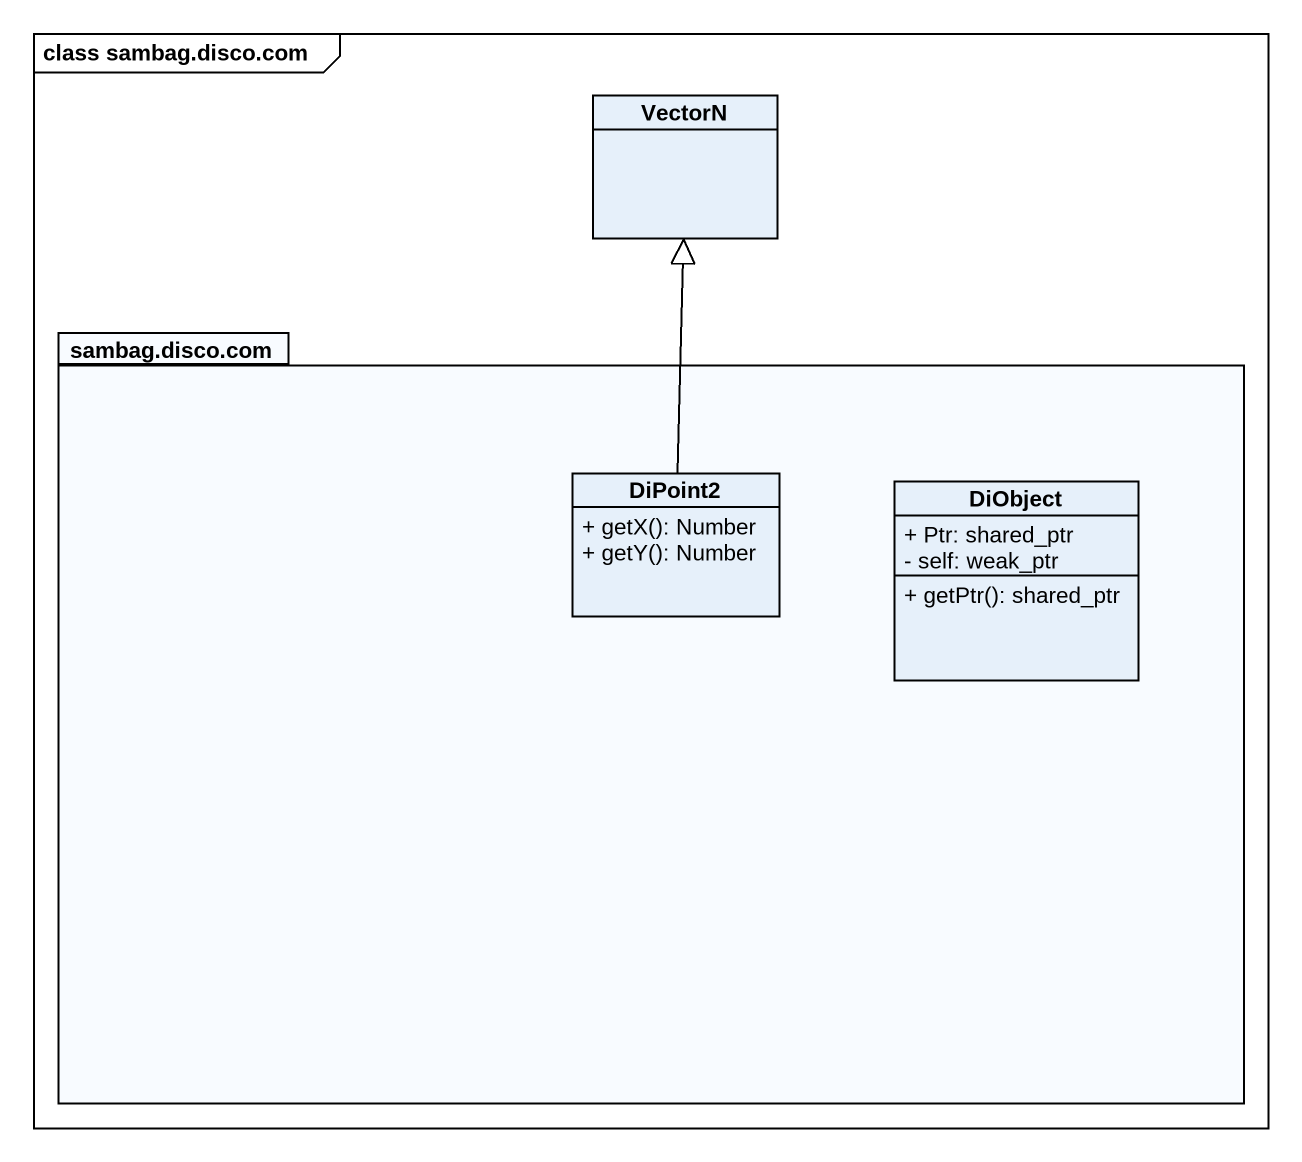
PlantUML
@startuml
mainframe class sambag.disco.com
hide circle
hide empty members
skinparam classAttributeIconSize 0
class VectorN
package "sambag.disco.com" as sambag_disco_com {
  class DiPoint2 {
    + getX(): Number
    + getY(): Number
  }
  class DiObject {
    + Ptr: shared_ptr
    - self: weak_ptr
    + getPtr(): shared_ptr
  }
}
DiPoint2 -up-|> VectorN
@enduml
